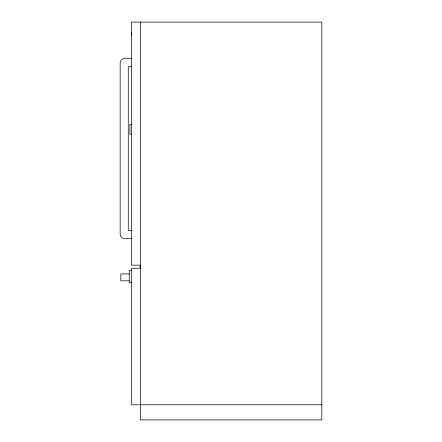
<?xml version="1.0" encoding="UTF-8"?>
<svg xmlns="http://www.w3.org/2000/svg" width="442" height="442" viewBox="0 0 442 442"><rect width="100%" height="100%" fill="white"/><g stroke="black" fill="none" stroke-linecap="round" stroke-linejoin="round"><path stroke-width="0.66" d="M131.506 32.758L131.324 35.73L131.506 22.1L321.837 22.1L321.837 419.9L140.396 419.9L140.396 22.1M131.506 58.593L124.384 58.593A4.221 4.221 0 0 0 120.163 62.814L120.163 234.271A4.221 4.221 0 0 0 124.384 238.492L131.506 238.492M131.506 66.698L128.263 66.687L128.263 230.392L131.506 230.381M131.368 124.346L129.915 124.346L129.915 134.235L131.368 134.235M131.506 270.366L129.235 270.366L129.235 282.659L131.506 282.659M129.235 273.946L120.821 273.946L120.821 280.819L129.235 280.819M321.837 404.773L131.506 404.773L131.506 268.294L140.125 268.294L140.125 265.139L131.506 265.139L131.506 35.907"/></g></svg>
